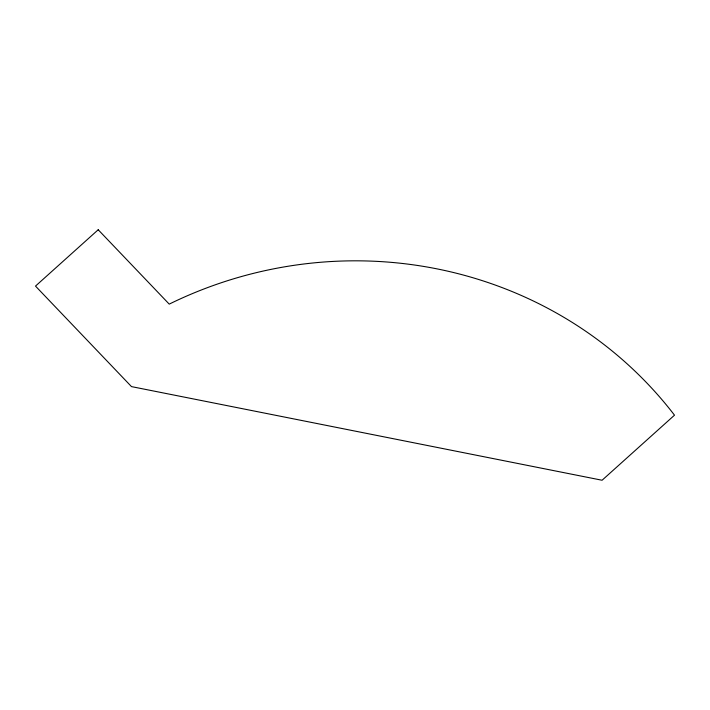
<?xml version="1.0" encoding="UTF-8"?>
<svg xmlns="http://www.w3.org/2000/svg" width="710" height="710" viewBox="0 0 710 710"><rect width="100%" height="100%" fill="white"/><g stroke="black" fill="none" stroke-linecap="round" stroke-linejoin="round"><path stroke-width="1.06" d="M98.202 229.756L35.5 286.094L131.492 386.613L602.08 480.244L674.5 415.173A407.567 391.973 -17.2 0 0 169.228 304.12L98.202 229.756"/></g></svg>
